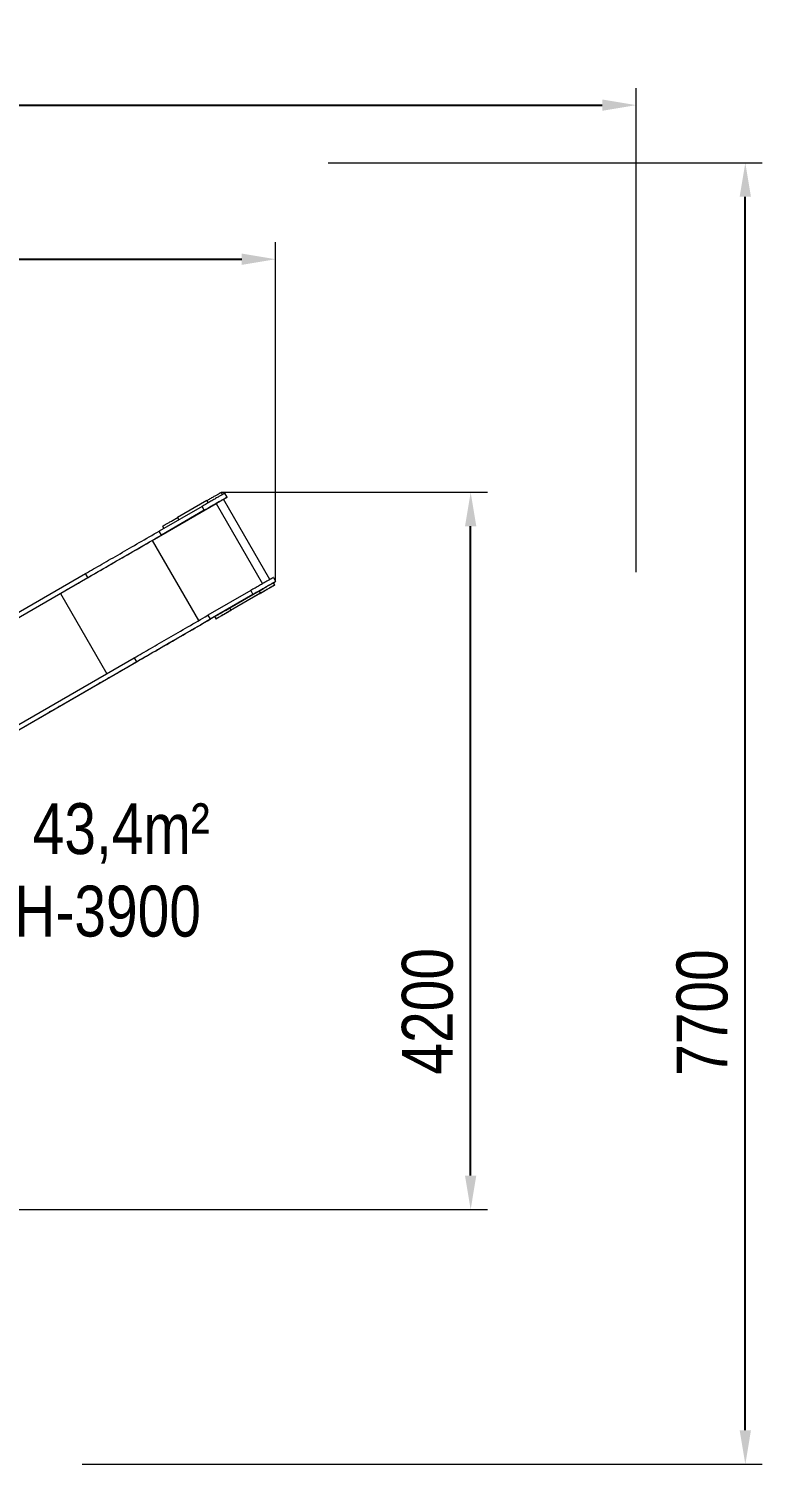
# Model space of a CAD drawing. Header units: millimetres. Extents: x -4727 to 4677, y -3642 to 4812.
# Drawn here: x 355 to 4677, y -3642 to 4812 of the extents above; entities that cross this region are included whole.
import ezdxf

# ---------------------------------------------------------------- set-up
doc = ezdxf.new("R2010")
doc.units = ezdxf.units.MM
for name, color, linetype in [('DIKOM_ОБЪЕКТ', 7, 'Continuous'), ('DIKOM_РАЗМЕР_ЗОНА', 7, 'Continuous'), ('DIKOM_РАЗМЕР_ОБЪЕКТА', 7, 'Continuous')]:
    doc.layers.add(name, color=color, linetype=linetype)
doc.styles.add('style1', font='arial.ttf', dxfattribs={"width": 0.8})
doc.dimstyles.new('1-50', dxfattribs={"dimtxt": 300, "dimasz": 200, "dimexe": 100, "dimexo": 0, "dimgap": 100, "dimtad": 1, "dimdec": 0, "dimtxsty": 'style1', "dimcen": 0, "dimclrd": 7, "dimclre": 7, "dimadec": 1, "dimazin": 2, "dimtfac": 1, "dimtdec": 0, "dimtmove": 1, "dimatfit": 3, "dimfxl": 0, "dimlwd": 25, "dimlwe": 18, "dimarcsym": 0})

# ---------------------------------------------------------------- blocks, each defined once
blk = doc.blocks.new('*D15')
at = {"layer": 'Defpoints', "color": 0, "transparency": 16777216}
for p in [(1810, 3454.8), (1810, 1556.9), (-3226.7, -1434.3)]:
    blk.add_point(p, dxfattribs=at)
at = {"layer": 'DIKOM_РАЗМЕР_ОБЪЕКТА', "color": 7, "lineweight": 18, "transparency": 16777216}
for p, q in [((-3226.7, -1434.3), (-3226.7, 3554.8)), ((1810, 1556.9), (1810, 3554.8))]:
    blk.add_line(p, q, dxfattribs=at)
at = {"layer": 'DIKOM_РАЗМЕР_ОБЪЕКТА', "color": 7, "lineweight": 25, "transparency": 16777216}
blk.add_line((-3026.7, 3454.8), (1610, 3454.8), dxfattribs=at)
at = {"layer": 'DIKOM_РАЗМЕР_ОБЪЕКТА', "color": 7, "transparency": 16777216}
for points in [[(-3026.7, 3488.1), (-3026.7, 3421.5), (-3226.7, 3454.8)], [(1610, 3488.1), (1610, 3421.5), (1810, 3454.8)]]:
    blk.add_solid(points, dxfattribs=at)
at = {"layer": 'DIKOM_РАЗМЕР_ОБЪЕКТА', "color": 0, "transparency": 16777216, "insert": (-1130.8, 3708), "char_height": 300, "attachment_point": 5, "style": 'style1'}
blk.add_mtext('5000', dxfattribs=at)
blk = doc.blocks.new('*D16')
at = {"layer": 'Defpoints', "color": 0, "transparency": 16777216}
for p in [(1490, 2082.3), (2958.8, 2082.3), (-836.2, -2142.3)]:
    blk.add_point(p, dxfattribs=at)
at = {"layer": 'DIKOM_РАЗМЕР_ОБЪЕКТА', "color": 7, "lineweight": 18, "transparency": 16777216}
for p, q in [((1490, 2082.3), (3058.8, 2082.3)), ((-836.2, -2142.3), (3058.8, -2142.3))]:
    blk.add_line(p, q, dxfattribs=at)
at = {"layer": 'DIKOM_РАЗМЕР_ОБЪЕКТА', "color": 7, "lineweight": 25, "transparency": 16777216}
blk.add_line((2958.8, -1942.3), (2958.8, 1882.3), dxfattribs=at)
at = {"layer": 'DIKOM_РАЗМЕР_ОБЪЕКТА', "color": 7, "transparency": 16777216}
for points in [[(2925.5, 1882.3), (2992.1, 1882.3), (2958.8, 2082.3)], [(2925.5, -1942.3), (2992.1, -1942.3), (2958.8, -2142.3)]]:
    blk.add_solid(points, dxfattribs=at)
at = {"layer": 'DIKOM_РАЗМЕР_ОБЪЕКТА', "color": 0, "transparency": 16777216, "insert": (2705.6, -974.7), "char_height": 300, "attachment_point": 5, "rotation": 90, "style": 'style1'}
blk.add_mtext('4200', dxfattribs=at)
blk = doc.blocks.new('*D14')
at = {"layer": 'Defpoints', "color": 0, "transparency": 16777216}
for p in [(3933.7, 4362.3), (3933.7, 1611), (-4726.7, -2207.4)]:
    blk.add_point(p, dxfattribs=at)
at = {"layer": 'DIKOM_РАЗМЕР_ЗОНА', "color": 7, "lineweight": 18, "transparency": 16777216}
for p, q in [((-4726.7, -2207.4), (-4726.7, 4462.3)), ((3933.7, 1611), (3933.7, 4462.3))]:
    blk.add_line(p, q, dxfattribs=at)
at = {"layer": 'DIKOM_РАЗМЕР_ЗОНА', "color": 7, "lineweight": 25, "transparency": 16777216}
blk.add_line((-4526.7, 4362.3), (3733.7, 4362.3), dxfattribs=at)
at = {"layer": 'DIKOM_РАЗМЕР_ЗОНА', "color": 7, "transparency": 16777216}
for points in [[(-4526.7, 4395.6), (-4526.7, 4329), (-4726.7, 4362.3)], [(3733.7, 4395.6), (3733.7, 4329), (3933.7, 4362.3)]]:
    blk.add_solid(points, dxfattribs=at)
at = {"layer": 'DIKOM_РАЗМЕР_ЗОНА', "color": 0, "transparency": 16777216, "insert": (-1226.3, 4615.5), "char_height": 300, "attachment_point": 5, "style": 'style1'}
blk.add_mtext('8650', dxfattribs=at)
blk = doc.blocks.new('*D13')
at = {"layer": 'Defpoints', "color": 0, "transparency": 16777216}
for p in [(2118.6, 4022.6), (4576.8, 4022.6), (669.7, -3642.3)]:
    blk.add_point(p, dxfattribs=at)
at = {"layer": 'DIKOM_РАЗМЕР_ЗОНА', "color": 7, "lineweight": 18, "transparency": 16777216}
for p, q in [((2118.6, 4022.6), (4676.8, 4022.6)), ((669.7, -3642.3), (4676.8, -3642.3))]:
    blk.add_line(p, q, dxfattribs=at)
at = {"layer": 'DIKOM_РАЗМЕР_ЗОНА', "color": 7, "lineweight": 25, "transparency": 16777216}
blk.add_line((4576.8, -3442.3), (4576.8, 3822.6), dxfattribs=at)
at = {"layer": 'DIKOM_РАЗМЕР_ЗОНА', "color": 7, "transparency": 16777216}
for points in [[(4543.5, 3822.6), (4610.1, 3822.6), (4576.8, 4022.6)], [(4543.5, -3442.3), (4610.1, -3442.3), (4576.8, -3642.3)]]:
    blk.add_solid(points, dxfattribs=at)
at = {"layer": 'DIKOM_РАЗМЕР_ЗОНА', "color": 0, "transparency": 16777216, "insert": (4323.6, -982.2), "char_height": 300, "attachment_point": 5, "rotation": 90, "style": 'style1'}
blk.add_mtext('7700', dxfattribs=at)

msp = doc.modelspace()

# ---------------------------------------------------------------- linework, layer by layer
at = {"layer": 'DIKOM_ОБЪЕКТ', "color": 7, "linetype": 'Continuous', "lineweight": 15}
for p, q in [((1404.9, 2033.2), (1231.7, 1933.2)), ((1404.9, 2033.2), (1412.4, 2020.2)), ((1497.5, 2069.3), (1490, 2082.3)), ((1775, 1567.9), (1502, 2040.7)), ((1523.6, 2053.2), (1510.1, 2076.6)), ((1523.6, 2053.2), (1510.1, 2076.6)), ((1510.1, 2076.6), (1510.1, 2076.6)), ((1523.6, 2053.2), (1523.6, 2053.2)), ((1083.5, 1799.1), (1459.4, 2016.2)), ((1376.4, 1999.4), (1124, 1853.7)), ((1389.9, 1976), (1137.5, 1830.3)), ((1389.9, 1976), (1376.4, 1999.4)), ((1459.4, 2016.2), (1732.4, 1543.3)), ((1143.6, 1882.3), (1151.1, 1869.3)), ((1231.7, 1933.2), (1239.2, 1920.2)), ((1083.5, 1799.1), (1356.5, 1326.3)), ((1137.5, 1830.3), (1124, 1853.7)), ((-416.5, 964.3), (690.8, 1603.6)), ((-403, 940.9), (704.3, 1580.2)), ((704.3, 1580.2), (690.8, 1603.6)), ((1796.6, 1580.4), (1810.1, 1557)), ((1796.6, 1580.4), (1810.1, 1557)), ((1796.6, 1580.4), (1796.6, 1580.4)), ((1805, 1536.7), (1797.5, 1549.7)), ((1810.1, 1557), (1810.1, 1557)), ((-466.1, 904.5), (541.9, 1486.5)), ((541.9, 1486.5), (814.9, 1013.6)), ((1662.9, 1503.2), (1410.5, 1357.5)), ((1676.4, 1479.8), (1424, 1334.1)), ((1712.4, 1500.6), (1539.2, 1400.6)), ((1716.9, 1485.8), (1543.7, 1385.9)), ((1719.9, 1487.6), (1546.7, 1387.6)), ((1662.9, 1503.2), (1676.4, 1479.8)), ((1712.4, 1500.6), (1719.9, 1487.6)), ((1410.5, 1357.5), (1424, 1334.1)), ((1539.2, 1400.6), (1546.7, 1387.6)), ((1451.1, 1349.7), (1369.1, 1302.4)), ((1451.1, 1349.7), (1458.6, 1336.7)), ((-130, 468.1), (977.3, 1107.3)), ((977.3, 1107.3), (990.8, 1084)), ((-116.5, 444.7), (990.8, 1084)), ((-96.5, 456.2), (795.1, 970.9))]:
    msp.add_line(p, q, dxfattribs=at)
at = {"layer": 'DIKOM_ОБЪЕКТ', "color": 7, "linetype": 'Continuous', "lineweight": 15, "flags": 128}
for points in [[(1510.1, 2076.6), (1510, 2076.5), (1509.5, 2076.2), (1508.7, 2075.8), (1507.6, 2075.1), (1506.1, 2074.3), (1504.4, 2073.3), (1502.4, 2072.1), (1500, 2070.8), (1497.4, 2069.3), (1494.5, 2067.6), (1491.2, 2065.7), (1487.8, 2063.7), (1484, 2061.5), (1480, 2059.2), (1475.7, 2056.8), (1471.2, 2054.2), (1466.5, 2051.4), (1461.5, 2048.6), (1456.4, 2045.6), (1451, 2042.5), (1445.5, 2039.3), (1439.8, 2036), (1433.9, 2032.6), (1427.9, 2029.1), (1421.8, 2025.6), (1415.5, 2022), (1409.2, 2018.3), (1402.7, 2014.6), (1396.2, 2010.8), (1389.6, 2007), (1383, 2003.2), (1376.4, 1999.4)], [(1523.6, 2053.2), (1523.5, 2053.1), (1523, 2052.9), (1522.2, 2052.4), (1521.1, 2051.8), (1519.6, 2050.9), (1517.9, 2049.9), (1515.9, 2048.8), (1513.5, 2047.4), (1510.9, 2045.9), (1508, 2044.2), (1504.7, 2042.3), (1501.3, 2040.3), (1497.5, 2038.1), (1493.5, 2035.8), (1489.2, 2033.4), (1484.7, 2030.8), (1480, 2028), (1475, 2025.2), (1469.9, 2022.2), (1464.5, 2019.1), (1459, 2015.9), (1453.3, 2012.6), (1447.4, 2009.2), (1441.4, 2005.8), (1435.3, 2002.2), (1429, 1998.6), (1422.7, 1994.9), (1416.2, 1991.2), (1409.7, 1987.5), (1403.1, 1983.7), (1396.5, 1979.8), (1389.9, 1976)], [(1404.9, 2033.2), (1410, 2036.1), (1415.1, 2039.1), (1420.2, 2042), (1425.2, 2044.9), (1430.1, 2047.7), (1435, 2050.5), (1439.7, 2053.3), (1444.3, 2055.9), (1448.7, 2058.5), (1453, 2061), (1457.1, 2063.3), (1461.1, 2065.6), (1464.8, 2067.8), (1468.3, 2069.8), (1471.6, 2071.7), (1474.6, 2073.4), (1477.4, 2075), (1479.9, 2076.5), (1482.2, 2077.8), (1484.2, 2079), (1485.9, 2079.9), (1487.3, 2080.8), (1488.4, 2081.4), (1489.3, 2081.9), (1489.8, 2082.2), (1490, 2082.3), (1490, 2082.3)], [(1459.4, 2016.2), (1463.1, 2018.3), (1466.7, 2020.4), (1470.3, 2022.4), (1473.7, 2024.4), (1477.1, 2026.4), (1480.3, 2028.2), (1483.4, 2030), (1486.3, 2031.7), (1489, 2033.3), (1491.5, 2034.7), (1493.8, 2036), (1495.8, 2037.2), (1497.6, 2038.2), (1499, 2039), (1500.2, 2039.7), (1501.1, 2040.2), (1501.7, 2040.6), (1502, 2040.7), (1502, 2040.7)], [(1502, 2040.7), (1505.3, 2042.6), (1508.3, 2044.4), (1511.2, 2046), (1513.7, 2047.5), (1516, 2048.8), (1518, 2050), (1519.7, 2051), (1521.1, 2051.8), (1522.2, 2052.4), (1523, 2052.9), (1523.5, 2053.1), (1523.6, 2053.2)], [(1143.6, 1882.3), (1143.7, 1882.4), (1144.1, 1882.6), (1144.8, 1883), (1145.8, 1883.6), (1147.1, 1884.3), (1148.7, 1885.2), (1150.5, 1886.3), (1152.7, 1887.6), (1155.1, 1889), (1157.8, 1890.5), (1160.7, 1892.2), (1163.9, 1894), (1167.3, 1896), (1171, 1898.1), (1174.8, 1900.3), (1178.9, 1902.7), (1183.1, 1905.1), (1187.5, 1907.6), (1192, 1910.3), (1196.7, 1913), (1201.5, 1915.7), (1206.4, 1918.6), (1211.3, 1921.4), (1216.4, 1924.3), (1221.5, 1927.3), (1226.6, 1930.2), (1231.7, 1933.2)], [(541.9, 1486.5), (554.6, 1493.8), (567.4, 1501.2), (580.5, 1508.7), (593.7, 1516.3), (607.1, 1524.1), (620.6, 1531.9), (634.4, 1539.8), (648.3, 1547.8), (662.3, 1556), (676.6, 1564.2), (690.9, 1572.5), (705.5, 1580.9), (720.1, 1589.3), (734.9, 1597.9), (749.8, 1606.5), (764.9, 1615.2), (780.1, 1623.9), (795.3, 1632.8), (810.7, 1641.6), (826.2, 1650.6), (841.8, 1659.6), (857.5, 1668.6), (873.3, 1677.7), (889.1, 1686.9), (905.1, 1696.1), (921, 1705.3), (937.1, 1714.6), (953.2, 1723.9), (969.4, 1733.2), (985.6, 1742.6), (1001.9, 1752), (1018.1, 1761.4), (1034.5, 1770.8), (1050.8, 1780.2), (1067.2, 1789.7), (1083.5, 1799.1)], [(690.8, 1603.6), (702.2, 1610.1), (713.7, 1616.8), (725.5, 1623.6), (737.5, 1630.5), (749.6, 1637.5), (762, 1644.7), (774.4, 1651.9), (787.1, 1659.2), (799.9, 1666.6), (812.9, 1674.1), (826, 1681.6), (839.2, 1689.3), (852.6, 1697), (866.1, 1704.8), (879.7, 1712.7), (893.5, 1720.6), (907.3, 1728.6), (921.3, 1736.7), (935.4, 1744.8), (949.5, 1752.9), (963.8, 1761.2), (978.1, 1769.4), (992.4, 1777.7), (1006.9, 1786.1), (1021.4, 1794.5), (1036, 1802.9), (1050.6, 1811.3), (1065.2, 1819.7), (1079.9, 1828.2), (1094.6, 1836.7), (1109.3, 1845.2), (1124, 1853.7)], [(704.3, 1580.2), (715.7, 1586.8), (727.2, 1593.4), (739, 1600.2), (751, 1607.2), (763.1, 1614.2), (775.5, 1621.3), (787.9, 1628.5), (800.6, 1635.8), (813.4, 1643.2), (826.4, 1650.7), (839.5, 1658.2), (852.7, 1665.9), (866.1, 1673.6), (879.6, 1681.4), (893.2, 1689.3), (907, 1697.2), (920.8, 1705.2), (934.8, 1713.3), (948.9, 1721.4), (963, 1729.6), (977.3, 1737.8), (991.6, 1746), (1005.9, 1754.4), (1020.4, 1762.7), (1034.9, 1771.1), (1049.5, 1779.5), (1064.1, 1787.9), (1078.7, 1796.4), (1093.4, 1804.8), (1108.1, 1813.3), (1122.8, 1821.8), (1137.5, 1830.3)], [(1796.6, 1580.4), (1796.5, 1580.3), (1796, 1580), (1795.2, 1579.5), (1794.1, 1578.9), (1792.6, 1578.1), (1790.9, 1577.1), (1788.9, 1575.9), (1786.5, 1574.5), (1783.9, 1573), (1781, 1571.3), (1777.7, 1569.5), (1774.3, 1567.5), (1770.5, 1565.3), (1766.5, 1563), (1762.2, 1560.5), (1757.7, 1557.9), (1753, 1555.2), (1748, 1552.3), (1742.9, 1549.4), (1737.5, 1546.3), (1732, 1543.1), (1726.3, 1539.8), (1720.4, 1536.4), (1714.4, 1532.9), (1708.3, 1529.4), (1702, 1525.8), (1695.7, 1522.1), (1689.2, 1518.4), (1682.7, 1514.6), (1676.1, 1510.8), (1669.5, 1507), (1662.9, 1503.2)], [(1810.1, 1557), (1810, 1556.9), (1809.5, 1556.6), (1808.7, 1556.2), (1807.6, 1555.5), (1806.1, 1554.7), (1804.4, 1553.7), (1802.4, 1552.5), (1800, 1551.2), (1797.4, 1549.6), (1794.5, 1548), (1791.2, 1546.1), (1787.8, 1544.1), (1784, 1541.9), (1780, 1539.6), (1775.7, 1537.1), (1771.2, 1534.5), (1766.5, 1531.8), (1761.5, 1528.9), (1756.4, 1526), (1751, 1522.9), (1745.5, 1519.7), (1739.8, 1516.4), (1733.9, 1513), (1727.9, 1509.5), (1721.8, 1506), (1715.5, 1502.4), (1709.2, 1498.7), (1702.7, 1495), (1696.2, 1491.2), (1689.6, 1487.4), (1683, 1483.6), (1676.4, 1479.8)], [(1712.4, 1500.6), (1717.5, 1503.5), (1722.6, 1506.5), (1727.7, 1509.4), (1732.7, 1512.3), (1737.6, 1515.1), (1742.5, 1517.9), (1747.2, 1520.7), (1751.8, 1523.3), (1756.2, 1525.9), (1760.5, 1528.4), (1764.6, 1530.7), (1768.6, 1533), (1772.3, 1535.1), (1775.8, 1537.2), (1779.1, 1539.1), (1782.1, 1540.8), (1784.9, 1542.4), (1787.4, 1543.9), (1789.7, 1545.2), (1791.7, 1546.4), (1793.4, 1547.3), (1794.8, 1548.2), (1795.9, 1548.8), (1796.8, 1549.3), (1797.3, 1549.6), (1797.5, 1549.7), (1797.5, 1549.7)], [(1719.9, 1487.6), (1725, 1490.5), (1730.1, 1493.5), (1735.2, 1496.4), (1740.2, 1499.3), (1745.1, 1502.1), (1750, 1504.9), (1754.7, 1507.7), (1759.3, 1510.3), (1763.7, 1512.9), (1768, 1515.4), (1772.1, 1517.7), (1776.1, 1520), (1779.8, 1522.2), (1783.3, 1524.2), (1786.6, 1526.1), (1789.6, 1527.8), (1792.4, 1529.4), (1794.9, 1530.9), (1797.2, 1532.2), (1799.2, 1533.4), (1800.9, 1534.3), (1802.3, 1535.2), (1803.4, 1535.8), (1804.3, 1536.3), (1804.8, 1536.6), (1805, 1536.7), (1804.9, 1536.7), (1804.5, 1536.4), (1803.8, 1536), (1802.8, 1535.4), (1801.5, 1534.7), (1799.9, 1533.8), (1798.1, 1532.7), (1795.9, 1531.5), (1793.5, 1530.1), (1790.8, 1528.5), (1787.9, 1526.8), (1784.7, 1525), (1781.3, 1523), (1777.6, 1520.9), (1773.8, 1518.7), (1769.7, 1516.4), (1765.5, 1513.9), (1761.1, 1511.4), (1756.6, 1508.8), (1751.9, 1506.1), (1747.1, 1503.3), (1742.2, 1500.5), (1737.3, 1497.6), (1732.2, 1494.7), (1727.1, 1491.8), (1722, 1488.8), (1716.9, 1485.8)], [(1797.5, 1549.7), (1797.7, 1549.8), (1800.2, 1551.3), (1802.5, 1552.6), (1804.5, 1553.7), (1806.2, 1554.7), (1807.6, 1555.5), (1808.7, 1556.2), (1809.5, 1556.6), (1810, 1556.9), (1810.1, 1557)], [(1714.9, 1484.7), (1715.1, 1484.8), (1715.6, 1485.1), (1716.3, 1485.5), (1717.2, 1486), (1718.2, 1486.6), (1719.2, 1487.2), (1720.2, 1487.7), (1721, 1488.2), (1721.5, 1488.5), (1721.8, 1488.7), (1721.8, 1488.7), (1721.5, 1488.5), (1720.9, 1488.2), (1720.1, 1487.7), (1719.1, 1487.1), (1718.1, 1486.5), (1717.1, 1485.9), (1716.2, 1485.4), (1715.5, 1485), (1715.1, 1484.8), (1714.9, 1484.7)], [(977.3, 1107.3), (988.7, 1113.9), (1000.2, 1120.6), (1012, 1127.4), (1024, 1134.3), (1036.1, 1141.3), (1048.5, 1148.4), (1060.9, 1155.6), (1073.6, 1162.9), (1086.4, 1170.3), (1099.4, 1177.8), (1112.5, 1185.4), (1125.7, 1193), (1139.1, 1200.8), (1152.6, 1208.6), (1166.2, 1216.4), (1180, 1224.4), (1193.8, 1232.4), (1207.8, 1240.4), (1221.9, 1248.5), (1236, 1256.7), (1250.3, 1264.9), (1264.6, 1273.2), (1278.9, 1281.5), (1293.4, 1289.8), (1307.9, 1298.2), (1322.5, 1306.6), (1337.1, 1315.1), (1351.7, 1323.5), (1366.4, 1332), (1381.1, 1340.5), (1395.8, 1349), (1410.5, 1357.5)], [(1451.1, 1349.7), (1451.2, 1349.8), (1451.6, 1350), (1452.3, 1350.4), (1453.3, 1351), (1454.6, 1351.7), (1456.2, 1352.6), (1458, 1353.7), (1460.2, 1355), (1462.6, 1356.4), (1465.3, 1357.9), (1468.2, 1359.6), (1471.4, 1361.4), (1474.8, 1363.4), (1478.5, 1365.5), (1482.3, 1367.7), (1486.4, 1370.1), (1490.6, 1372.5), (1495, 1375), (1499.5, 1377.7), (1504.2, 1380.4), (1509, 1383.1), (1513.9, 1385.9), (1518.8, 1388.8), (1523.9, 1391.7), (1529, 1394.7), (1534.1, 1397.6), (1539.2, 1400.6)], [(1543.7, 1385.9), (1538.6, 1382.9), (1533.5, 1379.9), (1528.4, 1377), (1523.4, 1374.1), (1518.5, 1371.3), (1513.7, 1368.5), (1508.9, 1365.8), (1504.3, 1363.1), (1499.9, 1360.6), (1495.6, 1358.1), (1491.5, 1355.7), (1487.5, 1353.4), (1483.8, 1351.3), (1480.3, 1349.2), (1477, 1347.4), (1474, 1345.6), (1471.2, 1344), (1468.7, 1342.5), (1466.4, 1341.2), (1464.4, 1340.1), (1462.7, 1339.1), (1461.3, 1338.3), (1460.2, 1337.6), (1459.4, 1337.2), (1458.8, 1336.9), (1458.6, 1336.7), (1458.7, 1336.8), (1459.1, 1337), (1459.8, 1337.4), (1460.8, 1338), (1462.1, 1338.7), (1463.7, 1339.6), (1465.5, 1340.7), (1467.7, 1342), (1470.1, 1343.4), (1472.8, 1344.9), (1475.7, 1346.6), (1478.9, 1348.5), (1482.3, 1350.4), (1486, 1352.5), (1489.8, 1354.7), (1493.9, 1357.1), (1498.1, 1359.5), (1502.5, 1362.1), (1507, 1364.7), (1511.7, 1367.4), (1516.5, 1370.1), (1521.4, 1373), (1526.3, 1375.8), (1531.4, 1378.7), (1536.5, 1381.7), (1541.6, 1384.6), (1546.7, 1387.6)], [(1541.7, 1384.7), (1541.9, 1384.8), (1542.4, 1385.1), (1543.1, 1385.5), (1544, 1386), (1545, 1386.6), (1546, 1387.2), (1547, 1387.8), (1547.8, 1388.2), (1548.4, 1388.5), (1548.6, 1388.7), (1548.6, 1388.7), (1548.3, 1388.5), (1547.7, 1388.2), (1546.9, 1387.7), (1545.9, 1387.1), (1544.9, 1386.5), (1543.9, 1386), (1543, 1385.4), (1542.3, 1385.1), (1541.9, 1384.8), (1541.7, 1384.7)], [(795.1, 970.9), (808.1, 978.5), (821.3, 986.1), (834.7, 993.9), (848.4, 1001.7), (862.1, 1009.7), (876.1, 1017.7), (890.3, 1025.9), (904.6, 1034.2), (919, 1042.5), (933.7, 1051), (948.4, 1059.5), (963.4, 1068.1), (978.4, 1076.8), (993.6, 1085.6), (1009, 1094.5), (1024.5, 1103.4), (1040, 1112.4), (1055.8, 1121.5), (1071.6, 1130.6), (1087.5, 1139.8), (1103.5, 1149), (1119.6, 1158.3), (1135.9, 1167.7), (1152.2, 1177.1), (1168.5, 1186.6), (1185, 1196.1), (1201.5, 1205.6), (1218.1, 1215.2), (1234.7, 1224.8), (1251.4, 1234.4), (1268.1, 1244.1), (1284.9, 1253.7), (1301.7, 1263.4), (1318.5, 1273.2), (1335.4, 1282.9), (1352.2, 1292.6), (1369.1, 1302.4)], [(990.8, 1084), (1002.2, 1090.5), (1013.7, 1097.2), (1025.5, 1104), (1037.5, 1110.9), (1049.6, 1117.9), (1062, 1125), (1074.4, 1132.3), (1087.1, 1139.6), (1099.9, 1147), (1112.9, 1154.4), (1126, 1162), (1139.2, 1169.7), (1152.6, 1177.4), (1166.1, 1185.2), (1179.7, 1193), (1193.5, 1201), (1207.3, 1209), (1221.3, 1217), (1235.4, 1225.2), (1249.5, 1233.3), (1263.8, 1241.6), (1278.1, 1249.8), (1292.4, 1258.1), (1306.9, 1266.5), (1321.4, 1274.8), (1336, 1283.2), (1350.6, 1291.7), (1365.2, 1300.1), (1379.9, 1308.6), (1394.6, 1317.1), (1409.3, 1325.6), (1424, 1334.1)], [(1181.5, 1194.1), (1181.4, 1194), (1180.9, 1193.7), (1180.2, 1193.3), (1179.3, 1192.8), (1178.3, 1192.2), (1177.3, 1191.6), (1176.3, 1191.1), (1175.5, 1190.6), (1174.9, 1190.3), (1174.6, 1190.1), (1174.6, 1190.1), (1174.9, 1190.3), (1175.5, 1190.6), (1176.3, 1191.1), (1177.3, 1191.6), (1178.3, 1192.2), (1179.3, 1192.8), (1180.2, 1193.3), (1180.9, 1193.7), (1181.4, 1194), (1181.5, 1194.1)], [(1114.6, 1155.4), (1114.4, 1155.3), (1114, 1155.1), (1113.3, 1154.7), (1112.4, 1154.2), (1111.4, 1153.6), (1110.4, 1153), (1109.4, 1152.4), (1108.6, 1152), (1108, 1151.6), (1107.7, 1151.5), (1107.7, 1151.5), (1108, 1151.6), (1108.6, 1152), (1109.4, 1152.4), (1110.4, 1153), (1111.4, 1153.6), (1112.4, 1154.2), (1113.3, 1154.7), (1114, 1155.1), (1114.4, 1155.3), (1114.6, 1155.4)], [(775.6, 959.7), (775.5, 959.6), (775, 959.4), (774.3, 959), (773.4, 958.5), (772.4, 957.9), (771.4, 957.3), (770.4, 956.7), (769.6, 956.3), (769, 955.9), (768.7, 955.7), (768.7, 955.7), (769, 955.9), (769.6, 956.3), (770.4, 956.7), (771.4, 957.3), (772.4, 957.9), (773.4, 958.5), (774.3, 959), (775, 959.4), (775.5, 959.6), (775.6, 959.7)], [(828.7, 990.4), (828.5, 990.3), (828.1, 990), (827.4, 989.6), (826.5, 989.1), (825.5, 988.5), (824.5, 987.9), (823.5, 987.4), (822.7, 986.9), (822.1, 986.6), (821.8, 986.4), (821.8, 986.4), (822.1, 986.6), (822.7, 986.9), (823.5, 987.4), (824.5, 987.9), (825.5, 988.5), (826.5, 989.1), (827.4, 989.6), (828.1, 990), (828.5, 990.3), (828.7, 990.4)], [(483.7, 791.2), (483.5, 791.1), (483.1, 790.8), (482.4, 790.4), (481.5, 789.9), (480.5, 789.3), (479.5, 788.7), (478.5, 788.2), (477.7, 787.7), (477.1, 787.4), (476.8, 787.2), (476.8, 787.2), (477.1, 787.4), (477.7, 787.7), (478.5, 788.2), (479.5, 788.7), (480.5, 789.3), (481.5, 789.9), (482.4, 790.4), (483.1, 790.8), (483.5, 791.1), (483.7, 791.2)], [(536.8, 821.8), (536.6, 821.7), (536.2, 821.5), (535.5, 821.1), (534.6, 820.6), (533.6, 820), (532.5, 819.4), (531.6, 818.8), (530.8, 818.4), (530.2, 818), (529.9, 817.9), (529.9, 817.9), (530.2, 818), (530.8, 818.4), (531.6, 818.8), (532.5, 819.4), (533.6, 820), (534.6, 820.6), (535.5, 821.1), (536.2, 821.5), (536.6, 821.7), (536.8, 821.8)]]:
    msp.add_lwpolyline(points, dxfattribs=at)

# ---------------------------------------------------------------- texts
at = {"layer": 'DIKOM_РАЗМЕР_ОБЪЕКТА', "char_height": 300, "width": 5885.531, "attachment_point": 1, "style": 'style1'}
for s, insert in [('43,4m²', (378.9, 251.2)), ('H-3900', (270.6, -234.3))]:
    msp.add_mtext(s, dxfattribs=dict(at, insert=insert))

# ---------------------------------------------------------------- dimensions: what is measured, and where the dimension line sits
at = {"layer": 'DIKOM_РАЗМЕР_ЗОНА'}
dim = msp.add_linear_dim(base=(3933.7, 4362.3), p1=(-4726.7, -2207.4), p2=(3933.7, 1611), text='8650', dimstyle='1-50', override={"dimscale": 1, "dimtix": 0, "dimtofl": 1, "dimtmove": 1, "dimatfit": 3}, dxfattribs=at)
dim.commit()
dim.dimension.update_dxf_attribs({"geometry": '*D14', "text_midpoint": (-1226.3, 4362.3), "dimtype": 160})
dim = msp.add_linear_dim(base=(4576.8, 4022.6), p1=(669.7, -3642.3), p2=(2118.6, 4022.6), angle=90, text='7700', dimstyle='1-50', override={"dimscale": 1, "dimtix": 0, "dimtofl": 1, "dimtmove": 1, "dimatfit": 3}, dxfattribs=at)
dim.commit()
dim.dimension.update_dxf_attribs({"geometry": '*D13', "text_midpoint": (4576.8, -982.2), "dimtype": 160})
at = {"layer": 'DIKOM_РАЗМЕР_ОБЪЕКТА'}
dim = msp.add_linear_dim(base=(1810, 3454.8), p1=(-3226.7, -1434.3), p2=(1810, 1556.9), text='5000', dimstyle='1-50', override={"dimscale": 1, "dimtix": 0, "dimtofl": 1, "dimtmove": 1, "dimatfit": 3}, dxfattribs=at)
dim.commit()
dim.dimension.update_dxf_attribs({"geometry": '*D15', "text_midpoint": (-1130.8, 3454.8), "dimtype": 160})
dim = msp.add_linear_dim(base=(2958.8, 2082.3), p1=(-836.2, -2142.3), p2=(1490, 2082.3), angle=90, text='4200', dimstyle='1-50', override={"dimscale": 1, "dimtix": 0, "dimtofl": 1, "dimtmove": 1, "dimatfit": 3}, dxfattribs=at)
dim.commit()
dim.dimension.update_dxf_attribs({"geometry": '*D16', "text_midpoint": (2958.8, -974.7), "dimtype": 160})

doc.saveas('drawing.dxf')
